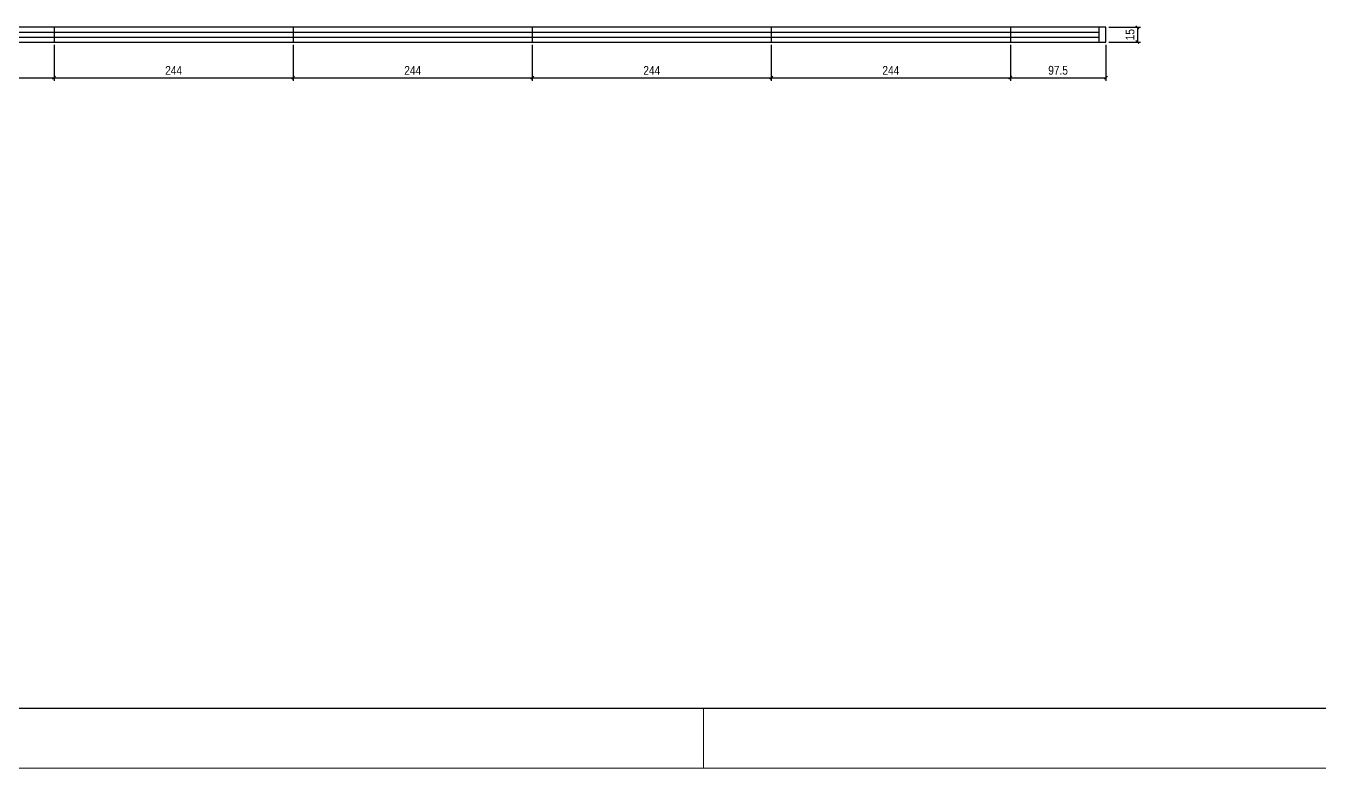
# Model space of a CAD drawing. Extents: x 1860 to 8661, y -614 to 3008.
# Drawn here: x 4586 to 5906, y -614 to 144 of the extents above; entities that cross this region are included whole.
import ezdxf

# ---------------------------------------------------------------- set-up
doc = ezdxf.new("R2010")
doc.units = 0
for name, color, linetype in [('COTA', 241, 'Continuous'), ('Painéis', 200, 'Continuous'), ('SARR_2.2x7', 40, 'Continuous')]:
    doc.layers.add(name, color=color, linetype=linetype)
doc.layers.add('FOLHA', color=255, linetype='Continuous', lineweight=5)
doc.styles.add('COTA TECNICA-50', font='techl___.ttf', dxfattribs={"height": 9})
doc.dimstyles.new('COTA PAINEL-50', dxfattribs={"dimtxt": 9, "dimasz": 3, "dimexe": 3, "dimexo": 3, "dimgap": 3, "dimtad": 1, "dimdec": 1, "dimzin": 12, "dimdsep": 46, "dimtxsty": 'COTA TECNICA-50', "dimblk1": 'OBLIQUE', "dimblk2": 'OBLIQUE', "dimsah": 1, "dimcen": 0.9, "dimclrd": 4, "dimclre": 4, "dimclrt": 240, "dimadec": 1, "dimazin": 3, "dimtfac": 1, "dimtdec": 1, "dimtmove": 0, "dimatfit": 3, "dimfxl": 1, "dimtolj": 1, "dimtzin": 12, "dimarcsym": 0})

# ---------------------------------------------------------------- blocks, each defined once
blk = doc.blocks.new('_Oblique')
at = {"color": 0, "linetype": 'ByBlock', "lineweight": -2}
blk.add_line((-0.5, -0.5), (0.5, 0.5), dxfattribs=at)
blk = doc.blocks.new('*D362')
at = {"layer": 'COTA', "color": 4, "lineweight": -2, "transparency": 16777216}
for p, q in [((5691.7, 142.7), (5723.9, 142.7)), ((5720.9, 142.7), (5720.9, 127.7)), ((5691.7, 127.7), (5723.9, 127.7))]:
    blk.add_line(p, q, dxfattribs=at)
at = {"layer": 'Defpoints', "color": 0, "transparency": 16777216}
for p in [(5688.7, 142.7), (5688.7, 127.7), (5720.9, 127.7)]:
    blk.add_point(p, dxfattribs=at)
at = {"layer": 'COTA', "color": 4, "lineweight": -2, "transparency": 16777216, "xscale": 3, "yscale": 3, "zscale": 3}
for p, rotation in [((5720.9, 142.7), 90), ((5720.9, 127.7), 270)]:
    blk.add_blockref('_Oblique', p, dxfattribs=dict(at, rotation=rotation))
at = {"layer": 'COTA', "color": 240, "transparency": 16777216, "insert": (5713.3, 135.2), "char_height": 9, "attachment_point": 5, "rotation": 90, "style": 'COTA TECNICA-50'}
blk.add_mtext('\\A1;15', dxfattribs=at)
blk = doc.blocks.new('*D355')
at = {"layer": 'COTA', "color": 4, "lineweight": -2, "transparency": 16777216}
for p, q in [((4371.2, 124.7), (4371.2, 88.2)), ((4615.2, 124.7), (4615.2, 88.2)), ((4371.2, 91.2), (4615.2, 91.2))]:
    blk.add_line(p, q, dxfattribs=at)
at = {"layer": 'Defpoints', "color": 0, "transparency": 16777216}
for p in [(4371.2, 127.7), (4615.2, 127.7), (4615.2, 91.2)]:
    blk.add_point(p, dxfattribs=at)
at = {"layer": 'COTA', "color": 4, "lineweight": -2, "transparency": 16777216, "xscale": 3, "yscale": 3, "zscale": 3, "rotation": 180}
blk.add_blockref('_Oblique', (4371.2, 91.2), dxfattribs=at)
at = {"layer": 'COTA', "color": 4, "lineweight": -2, "transparency": 16777216, "xscale": 3, "yscale": 3, "zscale": 3}
blk.add_blockref('_Oblique', (4615.2, 91.2), dxfattribs=at)
at = {"layer": 'COTA', "color": 240, "transparency": 16777216, "insert": (4493.2, 98.7), "char_height": 9, "attachment_point": 5, "style": 'COTA TECNICA-50'}
blk.add_mtext('\\A1;244', dxfattribs=at)
blk = doc.blocks.new('*D356')
at = {"layer": 'COTA', "color": 4, "lineweight": -2, "transparency": 16777216}
for p, q in [((4615.2, 124.7), (4615.2, 88.2)), ((4859.2, 124.7), (4859.2, 88.2)), ((4615.2, 91.2), (4859.2, 91.2))]:
    blk.add_line(p, q, dxfattribs=at)
at = {"layer": 'Defpoints', "color": 0, "transparency": 16777216}
for p in [(4615.2, 127.7), (4859.2, 127.7), (4859.2, 91.2)]:
    blk.add_point(p, dxfattribs=at)
at = {"layer": 'COTA', "color": 4, "lineweight": -2, "transparency": 16777216, "xscale": 3, "yscale": 3, "zscale": 3, "rotation": 180}
blk.add_blockref('_Oblique', (4615.2, 91.2), dxfattribs=at)
at = {"layer": 'COTA', "color": 4, "lineweight": -2, "transparency": 16777216, "xscale": 3, "yscale": 3, "zscale": 3}
blk.add_blockref('_Oblique', (4859.2, 91.2), dxfattribs=at)
at = {"layer": 'COTA', "color": 240, "transparency": 16777216, "insert": (4737.2, 98.7), "char_height": 9, "attachment_point": 5, "style": 'COTA TECNICA-50'}
blk.add_mtext('\\A1;244', dxfattribs=at)
blk = doc.blocks.new('*D357')
at = {"layer": 'COTA', "color": 4, "lineweight": -2, "transparency": 16777216}
for p, q in [((4859.2, 124.7), (4859.2, 88.2)), ((5103.2, 124.7), (5103.2, 88.2)), ((4859.2, 91.2), (5103.2, 91.2))]:
    blk.add_line(p, q, dxfattribs=at)
at = {"layer": 'Defpoints', "color": 0, "transparency": 16777216}
for p in [(4859.2, 127.7), (5103.2, 127.7), (5103.2, 91.2)]:
    blk.add_point(p, dxfattribs=at)
at = {"layer": 'COTA', "color": 4, "lineweight": -2, "transparency": 16777216, "xscale": 3, "yscale": 3, "zscale": 3, "rotation": 180}
blk.add_blockref('_Oblique', (4859.2, 91.2), dxfattribs=at)
at = {"layer": 'COTA', "color": 4, "lineweight": -2, "transparency": 16777216, "xscale": 3, "yscale": 3, "zscale": 3}
blk.add_blockref('_Oblique', (5103.2, 91.2), dxfattribs=at)
at = {"layer": 'COTA', "color": 240, "transparency": 16777216, "insert": (4981.2, 98.7), "char_height": 9, "attachment_point": 5, "style": 'COTA TECNICA-50'}
blk.add_mtext('\\A1;244', dxfattribs=at)
blk = doc.blocks.new('*D358')
at = {"layer": 'COTA', "color": 4, "lineweight": -2, "transparency": 16777216}
for p, q in [((5103.2, 124.7), (5103.2, 88.2)), ((5347.2, 124.7), (5347.2, 88.2)), ((5103.2, 91.2), (5347.2, 91.2))]:
    blk.add_line(p, q, dxfattribs=at)
at = {"layer": 'Defpoints', "color": 0, "transparency": 16777216}
for p in [(5103.2, 127.7), (5347.2, 127.7), (5347.2, 91.2)]:
    blk.add_point(p, dxfattribs=at)
at = {"layer": 'COTA', "color": 4, "lineweight": -2, "transparency": 16777216, "xscale": 3, "yscale": 3, "zscale": 3, "rotation": 180}
blk.add_blockref('_Oblique', (5103.2, 91.2), dxfattribs=at)
at = {"layer": 'COTA', "color": 4, "lineweight": -2, "transparency": 16777216, "xscale": 3, "yscale": 3, "zscale": 3}
blk.add_blockref('_Oblique', (5347.2, 91.2), dxfattribs=at)
at = {"layer": 'COTA', "color": 240, "transparency": 16777216, "insert": (5225.2, 98.7), "char_height": 9, "attachment_point": 5, "style": 'COTA TECNICA-50'}
blk.add_mtext('\\A1;244', dxfattribs=at)
blk = doc.blocks.new('*D359')
at = {"layer": 'COTA', "color": 4, "lineweight": -2, "transparency": 16777216}
for p, q in [((5347.2, 124.7), (5347.2, 88.2)), ((5591.2, 124.7), (5591.2, 88.2)), ((5347.2, 91.2), (5591.2, 91.2))]:
    blk.add_line(p, q, dxfattribs=at)
at = {"layer": 'Defpoints', "color": 0, "transparency": 16777216}
for p in [(5347.2, 127.7), (5591.2, 127.7), (5591.2, 91.2)]:
    blk.add_point(p, dxfattribs=at)
at = {"layer": 'COTA', "color": 4, "lineweight": -2, "transparency": 16777216, "xscale": 3, "yscale": 3, "zscale": 3, "rotation": 180}
blk.add_blockref('_Oblique', (5347.2, 91.2), dxfattribs=at)
at = {"layer": 'COTA', "color": 4, "lineweight": -2, "transparency": 16777216, "xscale": 3, "yscale": 3, "zscale": 3}
blk.add_blockref('_Oblique', (5591.2, 91.2), dxfattribs=at)
at = {"layer": 'COTA', "color": 240, "transparency": 16777216, "insert": (5469.2, 98.7), "char_height": 9, "attachment_point": 5, "style": 'COTA TECNICA-50'}
blk.add_mtext('\\A1;244', dxfattribs=at)
blk = doc.blocks.new('*D360')
at = {"layer": 'COTA', "color": 4, "lineweight": -2, "transparency": 16777216}
for p, q in [((5591.2, 124.7), (5591.2, 88.2)), ((5688.7, 124.7), (5688.7, 88.2)), ((5591.2, 91.2), (5688.7, 91.2))]:
    blk.add_line(p, q, dxfattribs=at)
at = {"layer": 'Defpoints', "color": 0, "transparency": 16777216}
for p in [(5591.2, 127.7), (5688.7, 127.7), (5688.7, 91.2)]:
    blk.add_point(p, dxfattribs=at)
at = {"layer": 'COTA', "color": 4, "lineweight": -2, "transparency": 16777216, "xscale": 3, "yscale": 3, "zscale": 3, "rotation": 180}
blk.add_blockref('_Oblique', (5591.2, 91.2), dxfattribs=at)
at = {"layer": 'COTA', "color": 4, "lineweight": -2, "transparency": 16777216, "xscale": 3, "yscale": 3, "zscale": 3}
blk.add_blockref('_Oblique', (5688.7, 91.2), dxfattribs=at)
at = {"layer": 'COTA', "color": 240, "transparency": 16777216, "insert": (5639.9, 98.8), "char_height": 9, "attachment_point": 5, "style": 'COTA TECNICA-50'}
blk.add_mtext('\\A1;97.5', dxfattribs=at)

msp = doc.modelspace()

# ---------------------------------------------------------------- linework, layer by layer
at = {"color": 30}
msp.add_line((8600.49, -552.63), (2012.11, -552.63), dxfattribs=at)
at = {"layer": 'FOLHA'}
for p, q in [((5277.96, -552.63), (5277.96, -613.6)), ((8661.45, -613.6), (1859.7, -613.6))]:
    msp.add_line(p, q, dxfattribs=at)
at = {"layer": 'Painéis'}
for p, q in [((4615.15, 142.69), (4615.15, 127.69)), ((4859.15, 142.69), (4859.15, 127.69)), ((5103.15, 142.69), (5103.15, 127.69)), ((5347.15, 142.69), (5347.15, 127.69)), ((5591.15, 142.69), (5591.15, 127.69))]:
    msp.add_line(p, q, dxfattribs=at)
msp.add_lwpolyline([(3395.15, 127.69), (5688.65, 127.69), (5688.65, 142.69), (3395.15, 142.69)], close=True, dxfattribs=at)
at = {"layer": 'SARR_2.2x7'}
for p, q in [((4371.15, 137.69), (4615.15, 137.69)), ((4371.15, 132.69), (4615.15, 132.69)), ((4615.15, 137.69), (4859.15, 137.69)), ((4615.15, 132.69), (4859.15, 132.69)), ((4859.15, 137.69), (5103.15, 137.69)), ((4859.15, 132.69), (5103.15, 132.69)), ((5103.15, 137.69), (5347.15, 137.69)), ((5103.15, 132.69), (5347.15, 132.69)), ((5347.15, 137.69), (5591.15, 137.69)), ((5347.15, 132.69), (5591.15, 132.69)), ((5591.15, 137.69), (5681.65, 137.69)), ((5591.15, 132.69), (5681.65, 132.69)), ((5681.65, 127.69), (5681.65, 142.69))]:
    msp.add_line(p, q, dxfattribs=at)

# ---------------------------------------------------------------- dimensions: what is measured, and where the dimension line sits
at = {"layer": 'COTA'}
dim = msp.add_linear_dim(base=(5720.92, 127.69), p1=(5688.65, 142.69), p2=(5688.65, 127.69), angle=90, dimstyle='COTA PAINEL-50', dxfattribs=at)
dim.commit()
dim.dimension.update_dxf_attribs({"geometry": '*D362', "text_midpoint": (5713.33, 135.19)})
for base, p1, p2, picture, middle in [((4615.15, 91.17), (4371.15, 127.69), (4615.15, 127.69), '*D355', (4493.15, 98.74)), ((4859.15, 91.17), (4615.15, 127.69), (4859.15, 127.69), '*D356', (4737.15, 98.74)), ((5103.15, 91.17), (4859.15, 127.69), (5103.15, 127.69), '*D357', (4981.15, 98.74)), ((5347.15, 91.17), (5103.15, 127.69), (5347.15, 127.69), '*D358', (5225.15, 98.74)), ((5591.15, 91.17), (5347.15, 127.69), (5591.15, 127.69), '*D359', (5469.15, 98.74)), ((5688.65, 91.17), (5591.15, 127.69), (5688.65, 127.69), '*D360', (5639.9, 98.79))]:
    dim = msp.add_linear_dim(base=base, p1=p1, p2=p2, dimstyle='COTA PAINEL-50', override={"dimtmove": 1}, dxfattribs=at)
    dim.commit()
    dim.dimension.update_dxf_attribs({"geometry": picture, "text_midpoint": middle})

doc.saveas('drawing.dxf')
